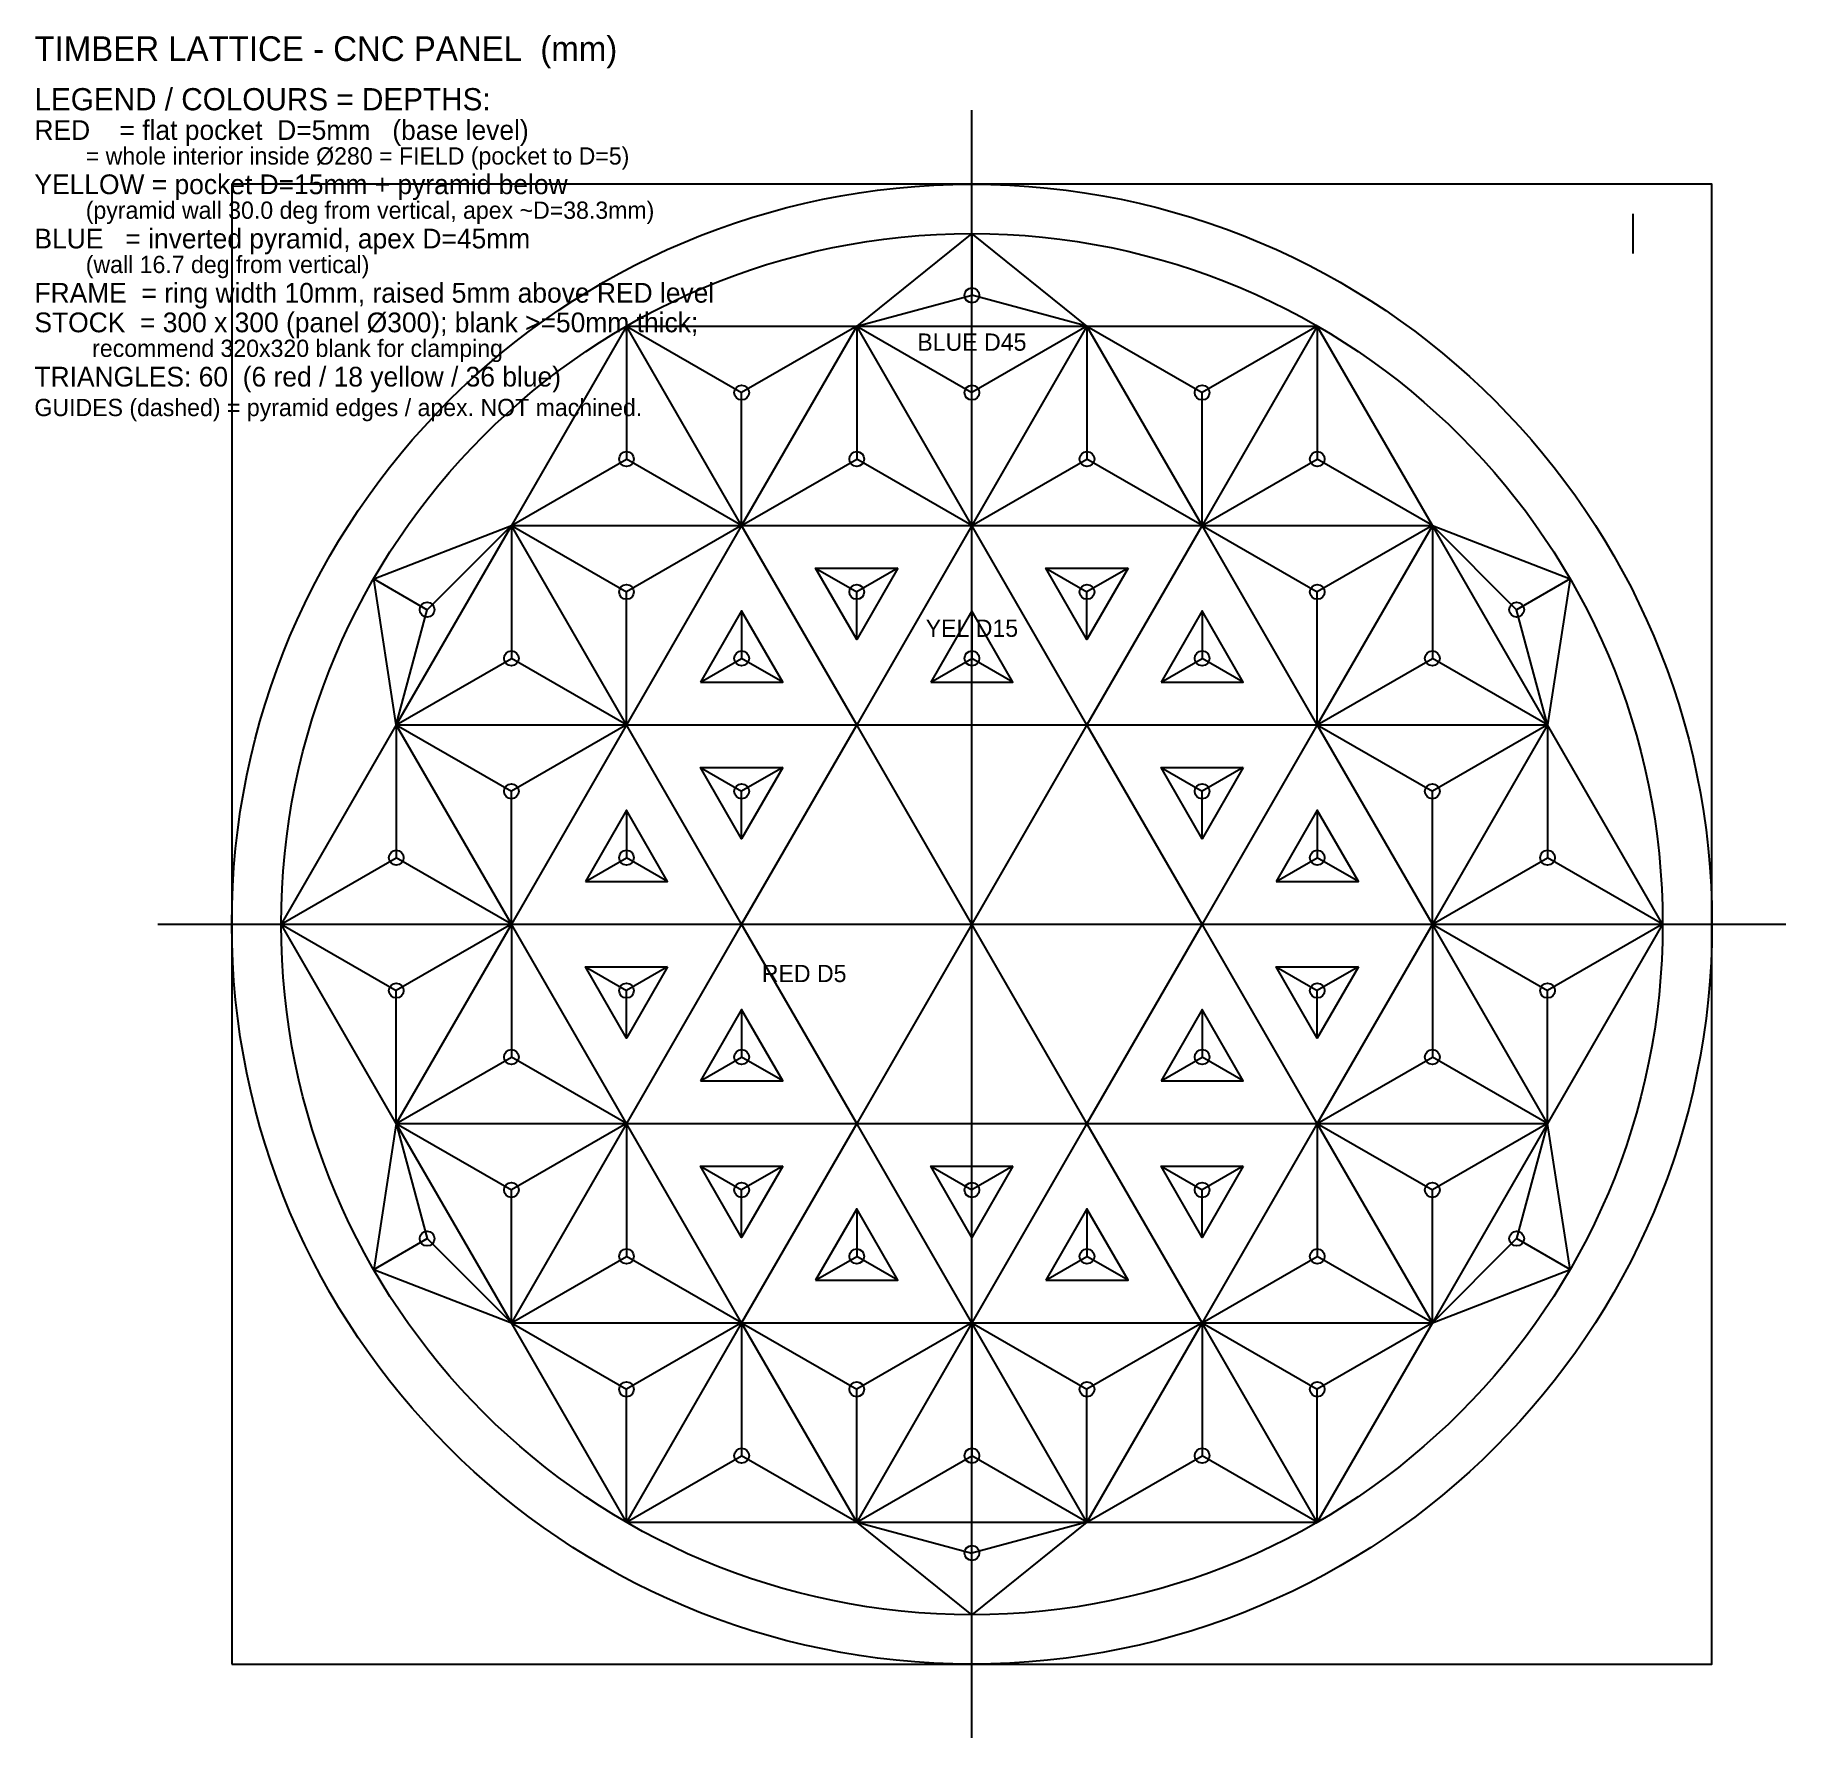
# Model space of a CAD drawing. Header units: millimetres. Extents: x -190 to 165, y -165 to 180.
import ezdxf
from ezdxf.enums import TextEntityAlignment as Align

# ---------------------------------------------------------------- set-up
doc = ezdxf.new("R2010")
doc.units = ezdxf.units.MM
for name, color, linetype in [('CENTERLINES', 8, 'Continuous'), ('FIELD', 1, 'CONTINUOUS'), ('FRAME_RING', 7, 'CONTINUOUS'), ('NOTES', 6, 'CONTINUOUS'), ('PYR_GUIDES', 8, 'Continuous'), ('STOCK_LIMIT', 9, 'Continuous'), ('TRI_BLU_D45_REVPYR', 5, 'CONTINUOUS'), ('TRI_RED_D5_FLAT', 1, 'CONTINUOUS'), ('TRI_YEL_D15_PYR', 2, 'CONTINUOUS')]:
    doc.layers.add(name, color=color, linetype=linetype)

msp = doc.modelspace()

# ---------------------------------------------------------------- linework, layer by layer
at = {"layer": 'CENTERLINES'}
for p, q in [((0, -165), (0, 165)), ((-165, 0), (165, 0))]:
    msp.add_line(p, q, dxfattribs=at)
at = {"layer": 'FIELD'}
msp.add_circle((0, 0), 140, dxfattribs=at)
at = {"layer": 'FRAME_RING'}
for radius in [150, 140]:
    msp.add_circle((0, 0), radius, dxfattribs=at)
at = {"layer": 'NOTES'}
msp.add_line((134, 136), (134, 144), dxfattribs=at)
at = {"layer": 'PYR_GUIDES'}
for p, q in [((0, 140), (0, 127.5)), ((-23.33, 121.24), (0, 127.5)), ((23.33, 121.24), (0, 127.5)), ((-70, 121.24), (-46.67, 107.77)), ((-70, 121.24), (-70, 94.3)), ((-23.33, 121.24), (-46.67, 107.77)), ((-23.33, 121.24), (-23.33, 94.3)), ((-23.33, 121.24), (0, 107.77)), ((23.33, 121.24), (0, 107.77)), ((23.33, 121.24), (23.33, 94.3)), ((23.33, 121.24), (46.67, 107.77)), ((70, 121.24), (46.67, 107.77)), ((70, 121.24), (70, 94.3)), ((-46.67, 80.83), (-46.67, 107.77)), ((0, 80.83), (0, 107.77)), ((46.67, 80.83), (46.67, 107.77)), ((-93.33, 80.83), (-70, 94.3)), ((-46.67, 80.83), (-70, 94.3)), ((-46.67, 80.83), (-23.33, 94.3)), ((0, 80.83), (-23.33, 94.3)), ((0, 80.83), (23.33, 94.3)), ((46.67, 80.83), (23.33, 94.3)), ((46.67, 80.83), (70, 94.3)), ((93.33, 80.83), (70, 94.3)), ((-93.33, 80.83), (-110.41, 63.75)), ((-93.33, 80.83), (-70, 67.36)), ((-93.33, 80.83), (-93.33, 53.89)), ((-46.67, 80.83), (-70, 67.36)), ((46.67, 80.83), (70, 67.36)), ((93.33, 80.83), (70, 67.36)), ((93.33, 80.83), (93.33, 53.89)), ((93.33, 80.83), (110.41, 63.75)), ((-31.67, 72.17), (-23.33, 67.36)), ((-15, 72.17), (-23.33, 67.36)), ((15, 72.17), (23.33, 67.36)), ((31.67, 72.17), (23.33, 67.36)), ((-121.24, 70), (-110.41, 63.75)), ((121.24, 70), (110.41, 63.75)), ((-70, 40.41), (-70, 67.36)), ((-23.33, 57.74), (-23.33, 67.36)), ((23.33, 57.74), (23.33, 67.36)), ((70, 40.41), (70, 67.36)), ((-116.67, 40.41), (-110.41, 63.75)), ((-46.67, 63.51), (-46.67, 53.89)), ((0, 63.51), (0, 53.89)), ((46.67, 63.51), (46.67, 53.89)), ((116.67, 40.41), (110.41, 63.75)), ((-116.67, 40.41), (-93.33, 53.89)), ((-70, 40.41), (-93.33, 53.89)), ((-55, 49.07), (-46.67, 53.89)), ((-38.33, 49.07), (-46.67, 53.89)), ((-8.33, 49.07), (0, 53.89)), ((8.33, 49.07), (0, 53.89)), ((38.33, 49.07), (46.67, 53.89)), ((55, 49.07), (46.67, 53.89)), ((70, 40.41), (93.33, 53.89)), ((116.67, 40.41), (93.33, 53.89)), ((-116.67, 40.41), (-93.33, 26.94)), ((-116.67, 40.41), (-116.67, 13.47)), ((-70, 40.41), (-93.33, 26.94)), ((70, 40.41), (93.33, 26.94)), ((116.67, 40.41), (93.33, 26.94)), ((116.67, 40.41), (116.67, 13.47)), ((-55, 31.75), (-46.67, 26.94)), ((-38.33, 31.75), (-46.67, 26.94)), ((38.33, 31.75), (46.67, 26.94)), ((55, 31.75), (46.67, 26.94)), ((-93.33, 0), (-93.33, 26.94)), ((-46.67, 17.32), (-46.67, 26.94)), ((46.67, 17.32), (46.67, 26.94)), ((93.33, 0), (93.33, 26.94)), ((-70, 23.09), (-70, 13.47)), ((70, 23.09), (70, 13.47)), ((-140, 0), (-116.67, 13.47)), ((-93.33, 0), (-116.67, 13.47)), ((-78.33, 8.66), (-70, 13.47)), ((-61.67, 8.66), (-70, 13.47)), ((61.67, 8.66), (70, 13.47)), ((78.33, 8.66), (70, 13.47)), ((93.33, 0), (116.67, 13.47)), ((140, 0), (116.67, 13.47)), ((-140, 0), (-116.67, -13.47)), ((-93.33, 0), (-116.67, -13.47)), ((-93.33, 0), (-93.33, -26.94)), ((93.33, 0), (93.33, -26.94)), ((93.33, 0), (116.67, -13.47)), ((140, 0), (116.67, -13.47)), ((-78.33, -8.66), (-70, -13.47)), ((-61.67, -8.66), (-70, -13.47)), ((61.67, -8.66), (70, -13.47)), ((78.33, -8.66), (70, -13.47)), ((-116.67, -40.41), (-116.67, -13.47)), ((-70, -23.09), (-70, -13.47)), ((70, -23.09), (70, -13.47)), ((116.67, -40.41), (116.67, -13.47)), ((-46.67, -17.32), (-46.67, -26.94)), ((46.67, -17.32), (46.67, -26.94)), ((-116.67, -40.41), (-93.33, -26.94)), ((-70, -40.41), (-93.33, -26.94)), ((-55, -31.75), (-46.67, -26.94)), ((-38.33, -31.75), (-46.67, -26.94)), ((38.33, -31.75), (46.67, -26.94)), ((55, -31.75), (46.67, -26.94)), ((70, -40.41), (93.33, -26.94)), ((116.67, -40.41), (93.33, -26.94)), ((-116.67, -40.41), (-93.33, -53.89)), ((-116.67, -40.41), (-110.41, -63.75)), ((-70, -40.41), (-93.33, -53.89)), ((-70, -40.41), (-70, -67.36)), ((70, -40.41), (70, -67.36)), ((70, -40.41), (93.33, -53.89)), ((116.67, -40.41), (93.33, -53.89)), ((116.67, -40.41), (110.41, -63.75)), ((-55, -49.07), (-46.67, -53.89)), ((-38.33, -49.07), (-46.67, -53.89)), ((-8.33, -49.07), (0, -53.89)), ((8.33, -49.07), (0, -53.89)), ((38.33, -49.07), (46.67, -53.89)), ((55, -49.07), (46.67, -53.89)), ((-93.33, -80.83), (-93.33, -53.89)), ((-46.67, -63.51), (-46.67, -53.89)), ((0, -63.51), (0, -53.89)), ((46.67, -63.51), (46.67, -53.89)), ((93.33, -80.83), (93.33, -53.89)), ((-23.33, -57.74), (-23.33, -67.36)), ((23.33, -57.74), (23.33, -67.36)), ((-121.24, -70), (-110.41, -63.75)), ((-93.33, -80.83), (-110.41, -63.75)), ((93.33, -80.83), (110.41, -63.75)), ((121.24, -70), (110.41, -63.75)), ((-93.33, -80.83), (-70, -67.36)), ((-46.67, -80.83), (-70, -67.36)), ((-31.67, -72.17), (-23.33, -67.36)), ((-15, -72.17), (-23.33, -67.36)), ((15, -72.17), (23.33, -67.36)), ((31.67, -72.17), (23.33, -67.36)), ((46.67, -80.83), (70, -67.36)), ((93.33, -80.83), (70, -67.36)), ((-93.33, -80.83), (-70, -94.3)), ((-46.67, -80.83), (-70, -94.3)), ((-46.67, -80.83), (-23.33, -94.3)), ((-46.67, -80.83), (-46.67, -107.77)), ((0, -80.83), (-23.33, -94.3)), ((0, -80.83), (23.33, -94.3)), ((0, -80.83), (0, -107.77)), ((46.67, -80.83), (23.33, -94.3)), ((46.67, -80.83), (46.67, -107.77)), ((46.67, -80.83), (70, -94.3)), ((93.33, -80.83), (70, -94.3)), ((-70, -121.24), (-70, -94.3)), ((-23.33, -121.24), (-23.33, -94.3)), ((23.33, -121.24), (23.33, -94.3)), ((70, -121.24), (70, -94.3)), ((-70, -121.24), (-46.67, -107.77)), ((-23.33, -121.24), (-46.67, -107.77)), ((-23.33, -121.24), (0, -107.77)), ((23.33, -121.24), (0, -107.77)), ((23.33, -121.24), (46.67, -107.77)), ((70, -121.24), (46.67, -107.77)), ((-23.33, -121.24), (0, -127.5)), ((23.33, -121.24), (0, -127.5)), ((0, -140), (0, -127.5))]:
    msp.add_line(p, q, dxfattribs=at)
for points in [[(-15, 72.17), (-23.33, 57.74), (-31.67, 72.17)], [(31.67, 72.17), (23.33, 57.74), (15, 72.17)], [(-55, 49.07), (-38.33, 49.07), (-46.67, 63.51)], [(-8.33, 49.07), (8.33, 49.07), (0, 63.51)], [(38.33, 49.07), (55, 49.07), (46.67, 63.51)], [(-38.33, 31.75), (-46.67, 17.32), (-55, 31.75)], [(55, 31.75), (46.67, 17.32), (38.33, 31.75)], [(-78.33, 8.66), (-61.67, 8.66), (-70, 23.09)], [(61.67, 8.66), (78.33, 8.66), (70, 23.09)], [(-61.67, -8.66), (-70, -23.09), (-78.33, -8.66)], [(78.33, -8.66), (70, -23.09), (61.67, -8.66)], [(-55, -31.75), (-38.33, -31.75), (-46.67, -17.32)], [(38.33, -31.75), (55, -31.75), (46.67, -17.32)], [(-38.33, -49.07), (-46.67, -63.51), (-55, -49.07)], [(8.33, -49.07), (0, -63.51), (-8.33, -49.07)], [(55, -49.07), (46.67, -63.51), (38.33, -49.07)], [(-31.67, -72.17), (-15, -72.17), (-23.33, -57.74)], [(15, -72.17), (31.67, -72.17), (23.33, -57.74)]]:
    msp.add_lwpolyline(points, close=True, dxfattribs=at)
for centre in [(0, 127.5), (-46.67, 107.77), (0, 107.77), (46.67, 107.77), (-70, 94.3), (-23.33, 94.3), (23.33, 94.3), (70, 94.3), (-70, 67.36), (-23.33, 67.36), (23.33, 67.36), (70, 67.36), (-110.41, 63.75), (110.41, 63.75), (-93.33, 53.89), (-46.67, 53.89), (0, 53.89), (46.67, 53.89), (93.33, 53.89), (-93.33, 26.94), (-46.67, 26.94), (46.67, 26.94), (93.33, 26.94), (-116.67, 13.47), (-70, 13.47), (70, 13.47), (116.67, 13.47), (-116.67, -13.47), (-70, -13.47), (70, -13.47), (116.67, -13.47), (-93.33, -26.94), (-46.67, -26.94), (46.67, -26.94), (93.33, -26.94), (-93.33, -53.89), (-46.67, -53.89), (0, -53.89), (46.67, -53.89), (93.33, -53.89), (-110.41, -63.75), (110.41, -63.75), (-70, -67.36), (-23.33, -67.36), (23.33, -67.36), (70, -67.36), (-70, -94.3), (-23.33, -94.3), (23.33, -94.3), (70, -94.3), (-46.67, -107.77), (0, -107.77), (46.67, -107.77), (0, -127.5)]:
    msp.add_circle(centre, 1.5, dxfattribs=at)
at = {"layer": 'STOCK_LIMIT'}
msp.add_lwpolyline([(-150, -150), (150, -150), (150, 150), (-150, 150)], close=True, dxfattribs=at)
at = {"layer": 'TRI_BLU_D45_REVPYR'}
for points in [[(-23.33, 121.24), (23.33, 121.24), (0, 140)], [(-93.33, 80.83), (-46.67, 80.83), (-70, 121.24)], [(-23.33, 121.24), (-46.67, 80.83), (-70, 121.24)], [(-46.67, 80.83), (0, 80.83), (-23.33, 121.24)], [(23.33, 121.24), (0, 80.83), (-23.33, 121.24)], [(0, 80.83), (46.67, 80.83), (23.33, 121.24)], [(70, 121.24), (46.67, 80.83), (23.33, 121.24)], [(46.67, 80.83), (93.33, 80.83), (70, 121.24)], [(-93.33, 80.83), (-116.67, 40.41), (-121.24, 70)], [(-116.67, 40.41), (-70, 40.41), (-93.33, 80.83)], [(-46.67, 80.83), (-70, 40.41), (-93.33, 80.83)], [(93.33, 80.83), (70, 40.41), (46.67, 80.83)], [(70, 40.41), (116.67, 40.41), (93.33, 80.83)], [(121.24, 70), (116.67, 40.41), (93.33, 80.83)], [(-140, 0), (-93.33, 0), (-116.67, 40.41)], [(-70, 40.41), (-93.33, 0), (-116.67, 40.41)], [(116.67, 40.41), (93.33, 0), (70, 40.41)], [(93.33, 0), (140, 0), (116.67, 40.41)], [(-93.33, 0), (-116.67, -40.41), (-140, 0)], [(-116.67, -40.41), (-70, -40.41), (-93.33, 0)], [(70, -40.41), (116.67, -40.41), (93.33, 0)], [(140, 0), (116.67, -40.41), (93.33, 0)], [(-121.24, -70), (-93.33, -80.83), (-116.67, -40.41)], [(-70, -40.41), (-93.33, -80.83), (-116.67, -40.41)], [(-93.33, -80.83), (-46.67, -80.83), (-70, -40.41)], [(46.67, -80.83), (93.33, -80.83), (70, -40.41)], [(116.67, -40.41), (93.33, -80.83), (70, -40.41)], [(93.33, -80.83), (121.24, -70), (116.67, -40.41)], [(-46.67, -80.83), (-70, -121.24), (-93.33, -80.83)], [(-70, -121.24), (-23.33, -121.24), (-46.67, -80.83)], [(0, -80.83), (-23.33, -121.24), (-46.67, -80.83)], [(-23.33, -121.24), (23.33, -121.24), (0, -80.83)], [(46.67, -80.83), (23.33, -121.24), (0, -80.83)], [(23.33, -121.24), (70, -121.24), (46.67, -80.83)], [(93.33, -80.83), (70, -121.24), (46.67, -80.83)], [(23.33, -121.24), (0, -140), (-23.33, -121.24)]]:
    msp.add_lwpolyline(points, close=True, dxfattribs=at)
at = {"layer": 'TRI_RED_D5_FLAT'}
for points in [[(-46.67, 0), (0, 0), (-23.33, 40.41)], [(23.33, 40.41), (0, 0), (-23.33, 40.41)], [(0, 0), (46.67, 0), (23.33, 40.41)], [(0, 0), (-23.33, -40.41), (-46.67, 0)], [(-23.33, -40.41), (23.33, -40.41), (0, 0)], [(46.67, 0), (23.33, -40.41), (0, 0)]]:
    msp.add_lwpolyline(points, close=True, dxfattribs=at)
at = {"layer": 'TRI_YEL_D15_PYR'}
for points in [[(-70, 40.41), (-23.33, 40.41), (-46.67, 80.83)], [(0, 80.83), (-23.33, 40.41), (-46.67, 80.83)], [(-23.33, 40.41), (23.33, 40.41), (0, 80.83)], [(46.67, 80.83), (23.33, 40.41), (0, 80.83)], [(23.33, 40.41), (70, 40.41), (46.67, 80.83)], [(-93.33, 0), (-46.67, 0), (-70, 40.41)], [(-23.33, 40.41), (-46.67, 0), (-70, 40.41)], [(70, 40.41), (46.67, 0), (23.33, 40.41)], [(46.67, 0), (93.33, 0), (70, 40.41)], [(-46.67, 0), (-70, -40.41), (-93.33, 0)], [(-70, -40.41), (-23.33, -40.41), (-46.67, 0)], [(23.33, -40.41), (70, -40.41), (46.67, 0)], [(93.33, 0), (70, -40.41), (46.67, 0)], [(-23.33, -40.41), (-46.67, -80.83), (-70, -40.41)], [(-46.67, -80.83), (0, -80.83), (-23.33, -40.41)], [(23.33, -40.41), (0, -80.83), (-23.33, -40.41)], [(0, -80.83), (46.67, -80.83), (23.33, -40.41)], [(70, -40.41), (46.67, -80.83), (23.33, -40.41)]]:
    msp.add_lwpolyline(points, close=True, dxfattribs=at)

# ---------------------------------------------------------------- texts
at = {"layer": 'NOTES'}
for s, height, p in [('TIMBER LATTICE - CNC PANEL  (mm)', 5, (-190, 175)), ('LEGEND / COLOURS = DEPTHS:', 4.5, (-190, 165)), ('RED    = flat pocket  D=5mm   (base level)', 4, (-190, 159)), ('        = whole interior inside Ø280 = FIELD (pocket to D=5)', 3.5, (-190, 154)), ('YELLOW = pocket D=15mm + pyramid below', 4, (-190, 148)), ('        (pyramid wall 30.0 deg from vertical, apex ~D=38.3mm)', 3.5, (-190, 143)), ('BLUE   = inverted pyramid, apex D=45mm', 4, (-190, 137)), ('        (wall 16.7 deg from vertical)', 3.5, (-190, 132)), ('FRAME  = ring width 10mm, raised 5mm above RED level', 4, (-190, 126)), ('STOCK  = 300 x 300 (panel Ø300); blank >=50mm thick;', 4, (-190, 120)), ('         recommend 320x320 blank for clamping', 3.5, (-190, 115)), ('TRIANGLES: 60  (6 red / 18 yellow / 36 blue)', 4, (-190, 109)), ('GUIDES (dashed) = pyramid edges / apex. NOT machined.', 3.5, (-190, 103))]:
    msp.add_text(s, height=height, dxfattribs=at).set_placement(p)
at = {"layer": 'TRI_BLU_D45_REVPYR'}
msp.add_text('BLUE D45', height=3.5, dxfattribs=at).set_placement((0, 118), align=Align.MIDDLE_CENTER)
at = {"layer": 'TRI_RED_D5_FLAT'}
msp.add_text('RED D5', height=3.5, dxfattribs=at).set_placement((-34, -10), align=Align.MIDDLE_CENTER)
at = {"layer": 'TRI_YEL_D15_PYR'}
msp.add_text('YEL D15', height=3.5, dxfattribs=at).set_placement((0, 60), align=Align.MIDDLE_CENTER)

doc.saveas('drawing.dxf')
